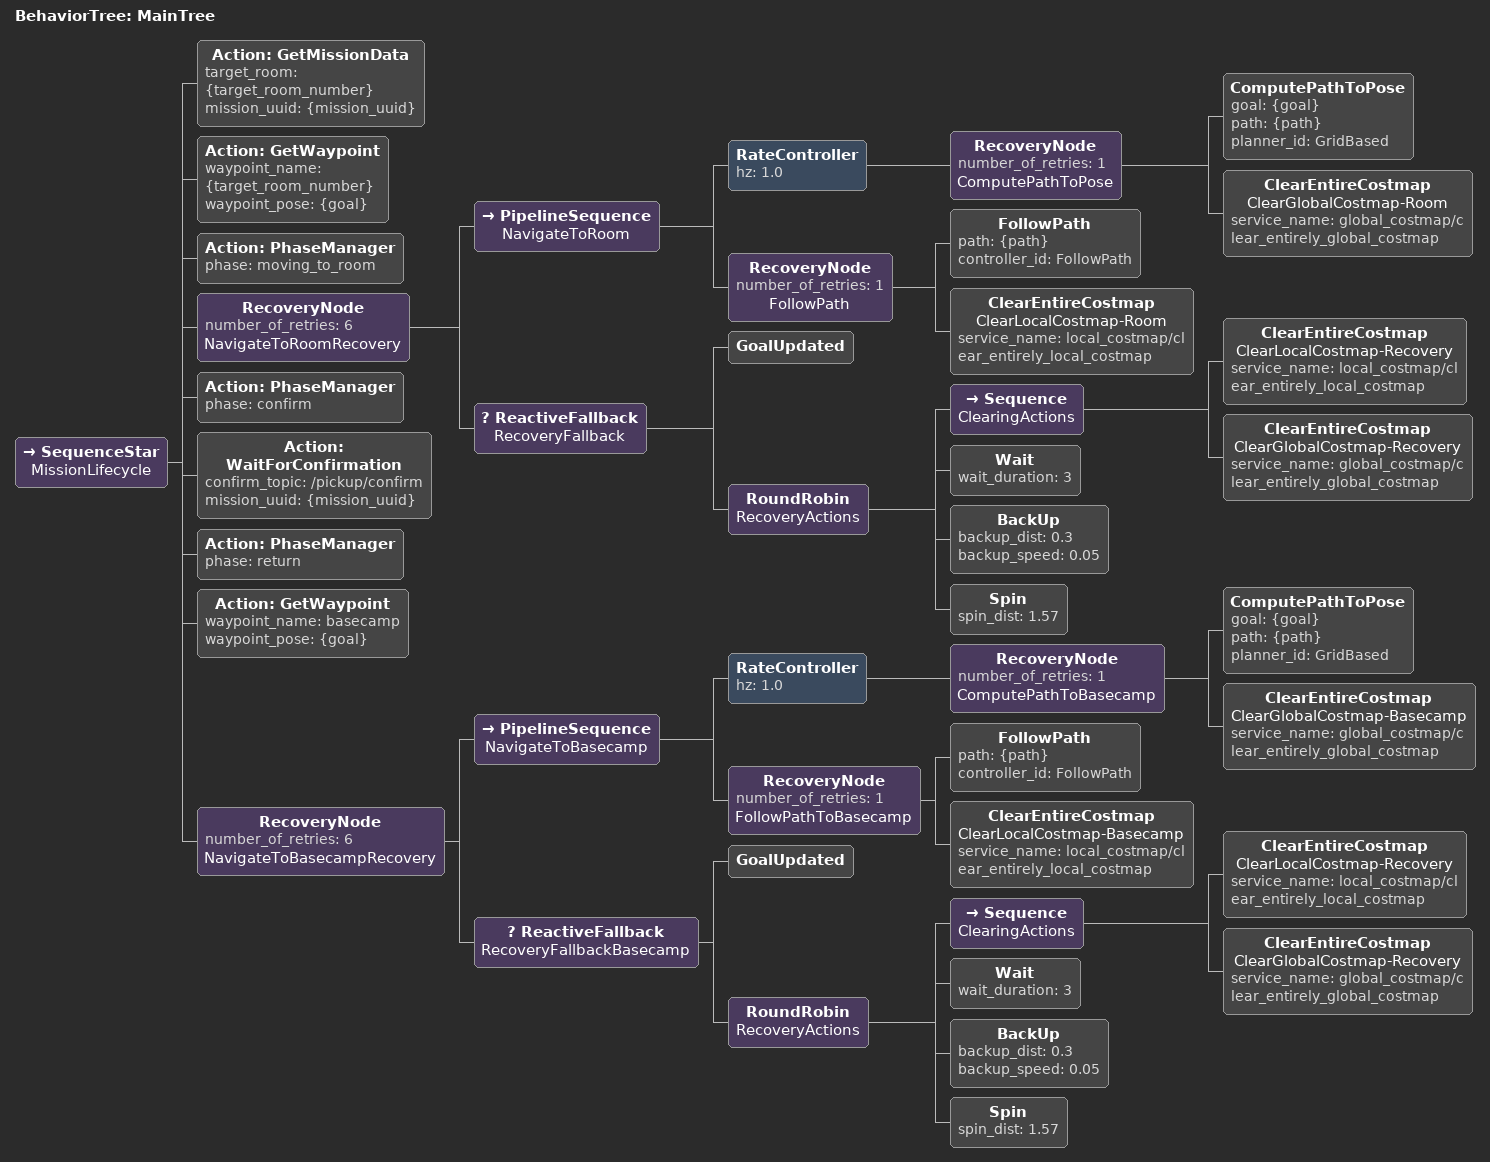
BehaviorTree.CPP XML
<root main_tree_to_execute="MainTree">

  <!-- =====================================================
       MainTree: Basecamp -> 목적지 -> 픽업 대기 -> Basecamp 복귀
       ===================================================== -->
  <BehaviorTree ID="MainTree">
    <SequenceStar name="MissionLifecycle">

      <!-- Stage 1: Get Mission & Go to Room -->
      <Action ID="GetMissionData" target_room="{target_room_number}" mission_uuid="{mission_uuid}" />
      <Action ID="GetWaypoint" waypoint_name="{target_room_number}" waypoint_pose="{goal}" />
      <Action ID="PhaseManager" phase="moving_to_room"/>
      <!-- Navigate to Room -->
      <RecoveryNode number_of_retries="6" name="NavigateToRoomRecovery">
        <PipelineSequence name="NavigateToRoom">
          <!-- Stage 1-1: Path Planning -->
          <RateController hz="1.0">
            <RecoveryNode number_of_retries="1" name="ComputePathToPose">
              <ComputePathToPose goal="{goal}" path="{path}" planner_id="GridBased"/>
              <ClearEntireCostmap name="ClearGlobalCostmap-Room" service_name="global_costmap/clear_entirely_global_costmap"/>
            </RecoveryNode>
          </RateController>
          <!-- Stage 1-2: Path Following -->
          <RecoveryNode number_of_retries="1" name="FollowPath">
            <FollowPath path="{path}" controller_id="FollowPath"/>
            <ClearEntireCostmap name="ClearLocalCostmap-Room" service_name="local_costmap/clear_entirely_local_costmap"/>
          </RecoveryNode>
        </PipelineSequence>
        <!-- Recovery(clear costmap, wait, backup, spin) -->
        <ReactiveFallback name="RecoveryFallback">
          <GoalUpdated/>
          <RoundRobin name="RecoveryActions">
            <Sequence name="ClearingActions">
              <ClearEntireCostmap name="ClearLocalCostmap-Recovery" service_name="local_costmap/clear_entirely_local_costmap"/>
              <ClearEntireCostmap name="ClearGlobalCostmap-Recovery" service_name="global_costmap/clear_entirely_global_costmap"/>
            </Sequence>
            <Wait wait_duration="3"/>
            <BackUp backup_dist="0.3" backup_speed="0.05"/>
            <Spin spin_dist="1.57"/>
          </RoundRobin>
        </ReactiveFallback>
      </RecoveryNode>

      <!-- Stage 2: Wait for Confirmation -->
      <Action ID="PhaseManager" phase="confirm"/>
      <Action ID="WaitForConfirmation" confirm_topic="/pickup/confirm" mission_uuid="{mission_uuid}" />

      <!-- Stage 3: Return to Basecamp -->
      <Action ID="PhaseManager" phase="return"/>
      <Action ID="GetWaypoint" waypoint_name="basecamp" waypoint_pose="{goal}" />
      <!-- Navigate to Basecamp -->
      <RecoveryNode number_of_retries="6" name="NavigateToBasecampRecovery">
        <PipelineSequence name="NavigateToBasecamp">
          <!-- Stage 3-1: Path Planning -->
          <RateController hz="1.0">
            <RecoveryNode number_of_retries="1" name="ComputePathToBasecamp">
              <ComputePathToPose goal="{goal}" path="{path}" planner_id="GridBased"/>
              <ClearEntireCostmap name="ClearGlobalCostmap-Basecamp" service_name="global_costmap/clear_entirely_global_costmap"/>
            </RecoveryNode>
          </RateController>
          <!-- Stage 3-2: Path Following -->
          <RecoveryNode number_of_retries="1" name="FollowPathToBasecamp">
            <FollowPath path="{path}" controller_id="FollowPath"/>
            <ClearEntireCostmap name="ClearLocalCostmap-Basecamp" service_name="local_costmap/clear_entirely_local_costmap"/>
          </RecoveryNode>
        </PipelineSequence>
        <!-- Recovery(clear costmap, wait, backup, spin) -->
        <ReactiveFallback name="RecoveryFallbackBasecamp">
          <GoalUpdated/>
          <RoundRobin name="RecoveryActions">
            <Sequence name="ClearingActions">
              <ClearEntireCostmap name="ClearLocalCostmap-Recovery" service_name="local_costmap/clear_entirely_local_costmap"/>
              <ClearEntireCostmap name="ClearGlobalCostmap-Recovery" service_name="global_costmap/clear_entirely_global_costmap"/>
            </Sequence>
            <Wait wait_duration="3"/>
            <BackUp backup_dist="0.3" backup_speed="0.05"/>
            <Spin spin_dist="1.57"/>
          </RoundRobin>
        </ReactiveFallback>
      </RecoveryNode>

    </SequenceStar>
  </BehaviorTree>

</root>
